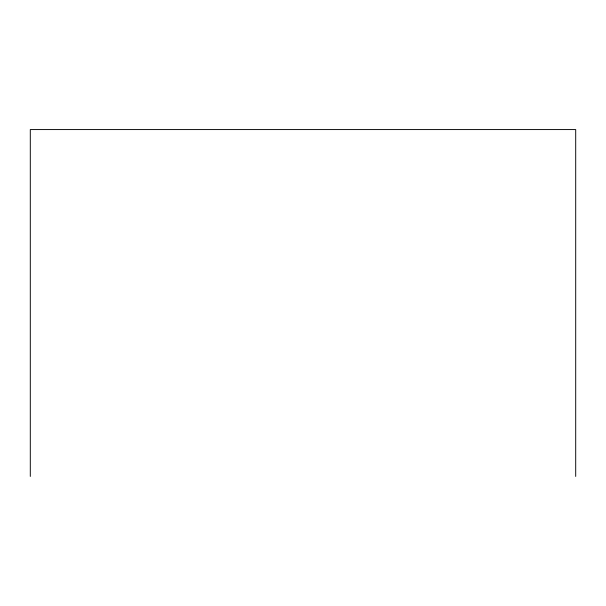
<?xml version="1.0" encoding="UTF-8"?>
<svg xmlns="http://www.w3.org/2000/svg" width="606" height="606" viewBox="0 0 606 606"><rect width="100%" height="100%" fill="white"/><g stroke="black" fill="none" stroke-linecap="round" stroke-linejoin="round"><path stroke-width="0.91" d="M575.7 476.43L575.7 129.57L30.3 129.57L30.3 476.43"/></g></svg>
